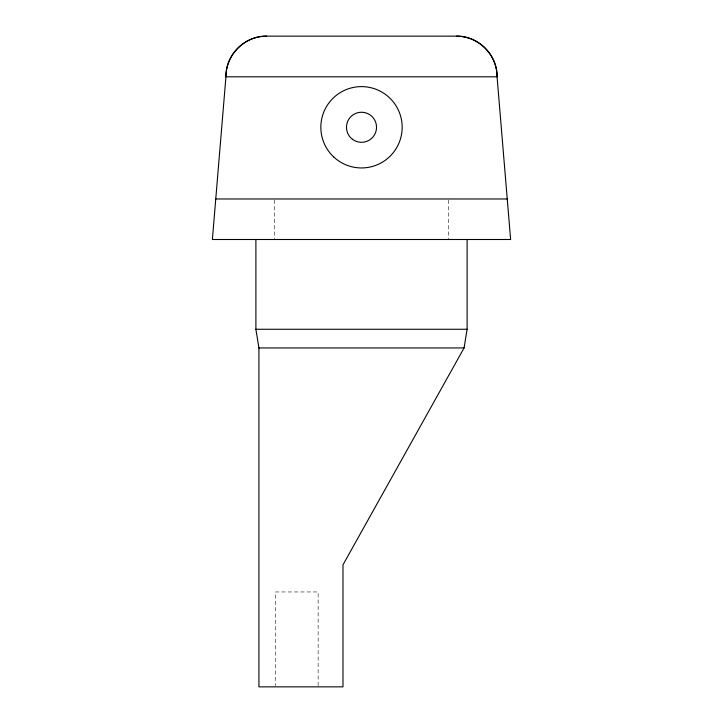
<?xml version="1.0" encoding="UTF-8"?>
<svg xmlns="http://www.w3.org/2000/svg" width="723" height="723" viewBox="0 0 723 723"><rect width="100%" height="100%" fill="white"/><g stroke="black" fill="none" stroke-linecap="round" stroke-linejoin="round"><path stroke-width="0.54" stroke-dasharray="3.62 2.71" d="M448.359 200.09L448.359 239.494M318.138 685.72L318.138 591.956L275.481 591.956L275.481 685.72M274.641 200.09L274.641 239.494"/><path stroke-width="1.08" d="M255.897 239.494L255.897 329.263L258.924 347.944L258.924 686.85L342.982 686.85L342.982 564.844L464.076 347.944L467.103 329.263L467.103 239.494M266.606 36.15C244.871 35.689 225.477 55.084 225.938 76.819L212.381 239.494L510.619 239.494L497.063 76.819C497.523 55.084 478.129 35.689 456.394 36.15L266.606 36.15A40.669 40.669 0 0 0 225.938 76.819L497.063 76.819A40.669 40.669 0 0 0 456.394 36.15M215.761 198.97L507.239 198.97M255.897 329.263L467.103 329.263M258.924 347.944L464.076 347.944M333.619 156.882A40.669 40.669 0 0 0 401.084 136.62A40.669 40.669 0 0 0 349.796 88.333A40.669 40.669 0 0 0 333.619 156.882M352.417 139.259A15.038 15.038 0 0 0 376.421 129.155A15.038 15.038 0 0 0 355.662 113.421A15.038 15.038 0 0 0 352.417 139.259"/></g></svg>
